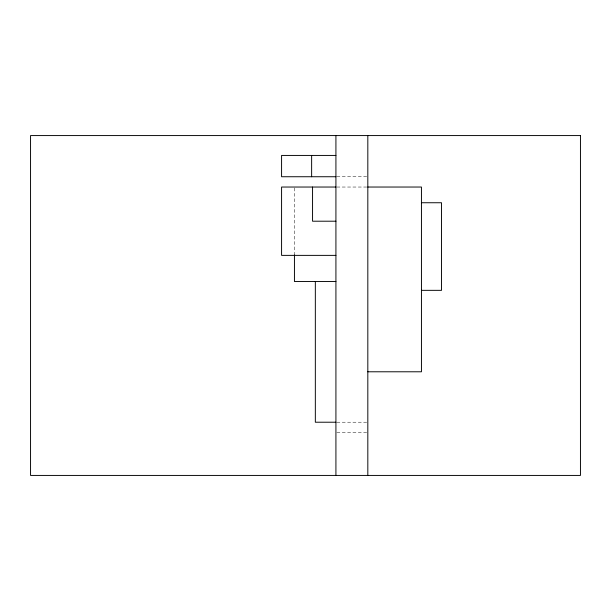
<?xml version="1.0" encoding="UTF-8"?>
<svg xmlns="http://www.w3.org/2000/svg" width="611" height="611" viewBox="0 0 611 611"><rect width="100%" height="100%" fill="white"/><g stroke="black" fill="none" stroke-linecap="round" stroke-linejoin="round"><path stroke-width="0.46" stroke-dasharray="3.06 2.29" d="M336.86 176.739L367.822 176.739M336.86 187.035L366.883 187.035M336.86 422.216L367.822 422.216M336.86 432.512L367.822 432.512M294.441 187.989L294.441 254.795"/><path stroke-width="0.92" d="M335.92 155.431L281.579 155.431L281.579 176.739L335.92 176.739M335.92 187.035L281.579 187.035L281.579 255.375L335.92 255.375M367.822 187.035L421.445 187.035L421.445 371.786L367.822 371.786M421.445 202.745L441.516 202.745L441.516 290.34L421.445 290.34M335.92 221.205L312.557 221.205L312.557 187.035M335.92 281.518L294.441 281.518L294.441 254.795M335.92 422.216L315.337 422.216L315.337 281.518M367.822 135.573L367.822 475.427M335.92 135.573L335.92 475.427M311.633 155.431L311.633 176.739M580.45 135.573L30.55 135.573L30.55 475.427L580.45 475.427L580.45 135.573"/></g></svg>
